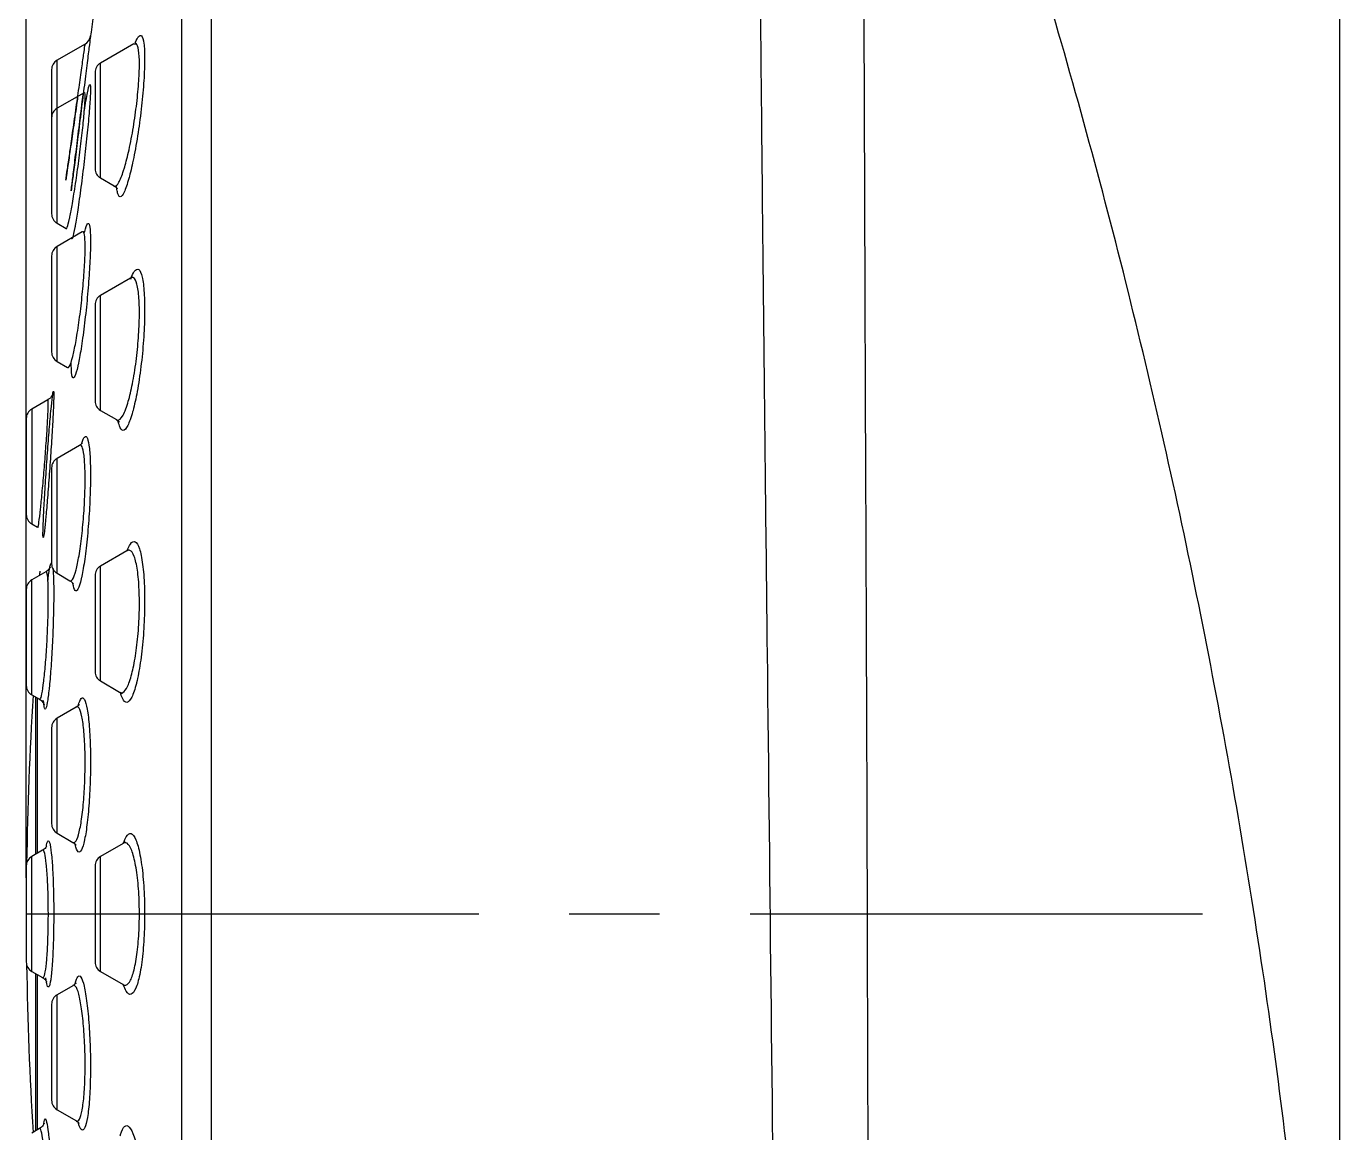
# Model space of a CAD drawing. Extents: x 1446 to 1743, y 841 to 1261.
# Drawn here: x 1647.24 to 1683.53, y 1103.59 to 1134.16 of the extents above; entities that cross this region are included whole.
import ezdxf

# ---------------------------------------------------------------- set-up
doc = ezdxf.new("R2010")
doc.units = 0
doc.header["$LTSCALE"] = 10
doc.header["$MEASUREMENT"] = 0
doc.linetypes.add('CENTER', pattern=[2, 1.25, -0.25, 0.25, -0.25])
for name, color, linetype in [('1', 1, 'CENTER'), ('41', 7, 'CONTINUOUS'), ('D', 2, 'CONTINUOUS')]:
    doc.layers.add(name, color=color, linetype=linetype)

msp = doc.modelspace()

# ---------------------------------------------------------------- linework, layer by layer
at = {"layer": '1'}
msp.add_line((1647.243, 1109.634), (1681.17, 1109.634), dxfattribs=at)
at = {"layer": '41', "color": 7, "linetype": 'Continuous'}
for p, q in [((1648.853, 1133.659), (1648.093, 1133.221)), ((1650.214, 1133.673), (1649.293, 1133.141)), ((1647.943, 1132.961), (1647.943, 1131.634)), ((1649.143, 1132.881), (1649.143, 1130.228)), ((1648.84, 1132.325), (1648.093, 1131.894)), ((1647.943, 1131.634), (1647.943, 1128.98)), ((1649.293, 1129.968), (1649.667, 1129.752)), ((1648.093, 1128.721), (1648.342, 1128.577)), ((1648.79, 1128.476), (1648.093, 1128.074)), ((1647.943, 1127.814), (1647.943, 1125.16)), ((1650.123, 1127.2), (1649.293, 1126.721)), ((1649.143, 1126.461), (1649.143, 1123.807)), ((1648.093, 1124.9), (1648.384, 1124.733)), ((1647.84, 1123.842), (1647.393, 1123.584)), ((1647.843, 1123.844), (1647.84, 1123.842)), ((1647.243, 1123.325), (1647.243, 1120.671)), ((1649.293, 1123.547), (1649.737, 1123.291)), ((1648.714, 1122.579), (1648.093, 1122.221)), ((1647.943, 1121.961), (1647.943, 1119.307)), ((1647.393, 1120.411), (1647.555, 1120.318)), ((1647.555, 1120.318), (1647.556, 1120.317)), ((1650.022, 1119.665), (1649.293, 1119.244)), ((1647.781, 1119.086), (1647.393, 1118.862)), ((1648.093, 1119.047), (1648.449, 1118.842)), ((1649.143, 1118.984), (1649.143, 1116.331)), ((1647.243, 1118.602), (1647.243, 1115.948)), ((1649.293, 1116.071), (1649.822, 1115.765)), ((1647.393, 1115.689), (1647.604, 1115.567)), ((1647.543, 1115.602), (1647.543, 1111.308)), ((1648.623, 1115.347), (1648.093, 1115.041)), ((1647.943, 1114.781), (1647.943, 1112.128)), ((1648.093, 1111.868), (1648.533, 1111.613)), ((1647.694, 1111.394), (1647.393, 1111.221)), ((1649.919, 1111.582), (1649.293, 1111.221)), ((1647.243, 1110.961), (1647.243, 1108.307)), ((1649.143, 1110.961), (1649.143, 1108.307)), ((1647.393, 1108.047), (1647.687, 1107.878)), ((1647.543, 1107.961), (1647.543, 1103.666)), ((1649.293, 1108.047), (1649.919, 1107.686)), ((1648.529, 1107.652), (1648.093, 1107.4)), ((1647.943, 1107.141), (1647.943, 1104.487)), ((1648.093, 1104.227), (1648.628, 1103.918)), ((1647.613, 1103.706), (1647.393, 1103.579))]:
    msp.add_line(p, q, dxfattribs=at)
at = {"layer": '41', "color": 3, "linetype": 'Continuous'}
for p, q in [((1648.093, 1131.894), (1648.093, 1133.221)), ((1649.293, 1129.968), (1649.293, 1133.141)), ((1648.093, 1128.721), (1648.093, 1131.894)), ((1648.093, 1124.9), (1648.093, 1128.074)), ((1649.293, 1123.547), (1649.293, 1126.721)), ((1647.393, 1123.584), (1647.393, 1120.411)), ((1648.093, 1119.047), (1648.093, 1122.221)), ((1649.293, 1116.071), (1649.293, 1119.244)), ((1647.393, 1115.689), (1647.393, 1118.862)), ((1647.495, 1115.629), (1647.495, 1111.28)), ((1648.093, 1111.868), (1648.093, 1115.041)), ((1647.393, 1108.047), (1647.393, 1111.221)), ((1649.293, 1108.047), (1649.293, 1111.221)), ((1647.495, 1107.988), (1647.495, 1103.639)), ((1648.093, 1104.227), (1648.093, 1107.4))]:
    msp.add_line(p, q, dxfattribs=at)
at = {"layer": '41', "color": 7, "linetype": 'Continuous'}
for centre, radius, start, end in [((1826.151, 1109.634), 178.787, 171.83738, 172.21452), ((1648.243, 1132.961), 0.3, 120, 180), ((1649.443, 1132.881), 0.3, 120, 180), ((1648.243, 1131.634), 0.3, 120, 180), ((1649.443, 1130.228), 0.3, 180, 240), ((1648.243, 1128.98), 0.3, 180, 240), ((1648.243, 1127.814), 0.3, 120, 180), ((1649.443, 1126.461), 0.3, 120, 180), ((1648.243, 1125.16), 0.3, 180, 240), ((1647.543, 1123.325), 0.3, 120, 180), ((1649.443, 1123.807), 0.3, 180, 240), ((1648.243, 1121.961), 0.3, 120, 180), ((1647.543, 1120.671), 0.3, 180, 240), ((1648.243, 1119.307), 0.3, 180, 240), ((1649.443, 1118.984), 0.3, 120, 180), ((1647.543, 1118.602), 0.3, 120, 180), ((1826.151, 1109.634), 178.787, 176.96479, 177.00149), ((1649.443, 1116.331), 0.3, 180, 240), ((1647.543, 1115.948), 0.3, 180, 240), ((1744.548, 1109.634), 97.305, 176.44534, 179.17319), ((1648.243, 1114.781), 0.3, 120, 180), ((1648.243, 1112.128), 0.3, 180, 240), ((1647.543, 1110.961), 0.3, 120, 180), ((1649.443, 1110.961), 0.3, 120, 180), ((1647.543, 1108.307), 0.3, 180, 240), ((1744.548, 1109.634), 97.305, 180.82681, 183.55466), ((1649.443, 1108.307), 0.3, 180, 240), ((1648.243, 1107.141), 0.3, 120, 180), ((1648.243, 1104.487), 0.3, 180, 240)]:
    msp.add_arc(centre, radius, start, end, dxfattribs=at)
at = {"layer": '41', "color": 7, "linetype": 'Continuous', "extrusion": (-1.04676e-19, -0.00056983, 1)}
msp.add_arc((1648.719, 1133.929, -0.633), 0.3, 296.388, 352.8237, dxfattribs=at)
at = {"layer": '41', "color": 3, "linetype": 'Continuous'}
for points, knots in [([(1667.944, 1097.229), (1667.865, 1103.599), (1667.795, 1110.33), (1667.685, 1120.115), (1667.649, 1123.266), (1667.586, 1129.345), (1667.558, 1132.247), (1667.507, 1137.525), (1667.485, 1139.966), (1667.453, 1144.216), (1667.442, 1146.025), (1667.42, 1149.01), (1667.41, 1150.151), (1667.399, 1151.675), (1667.397, 1152.071), (1667.397, 1152.07), (1667.397, 1152.07), (1667.397, 1152.07)], [0, 0, 0, 0, 0.25, 0.25, 0.374999, 0.374999, 0.499999, 0.499999, 0.624999, 0.624999, 0.749999, 0.749999, 0.874999, 0.874999, 0.999998, 0.999998, 1, 1, 1, 1]), ([(1652.35, 1150.296), (1652.35, 1150.296), (1652.35, 1150.296), (1652.35, 1150.294), (1652.351, 1149.623), (1652.353, 1147.073), (1652.353, 1145.172), (1652.353, 1137.895), (1652.35, 1130.956), (1652.349, 1119.029), (1652.348, 1114.937), (1652.352, 1106.519), (1652.355, 1102.373), (1652.368, 1094.317), (1652.377, 1090.501), (1652.403, 1083.563), (1652.421, 1080.474), (1652.443, 1077.902)], [0, 0, 0, 0, 0.00001, 0.00001, 0.125009, 0.125009, 0.250007, 0.250007, 0.500005, 0.500005, 0.625004, 0.625004, 0.750002, 0.750002, 0.875001, 0.875001, 1, 1, 1, 1]), ([(1670.32, 1150.152), (1670.32, 1150.152), (1670.32, 1150.152), (1670.32, 1150.153), (1670.321, 1149.775), (1670.328, 1148.318), (1670.336, 1147.226), (1670.348, 1144.375), (1670.352, 1142.646), (1670.367, 1138.585), (1670.376, 1136.254), (1670.397, 1131.209), (1670.406, 1128.434), (1670.427, 1122.624), (1670.441, 1119.609), (1670.476, 1110.235), (1670.49, 1103.778), (1670.513, 1097.634)], [0, 0, 0, 0, 0.000083, 0.000083, 0.125072, 0.125072, 0.250062, 0.250062, 0.375052, 0.375052, 0.500041, 0.500041, 0.625031, 0.625031, 0.750021, 0.750021, 1, 1, 1, 1]), ([(1650.346, 1133.875), (1650.376, 1133.911), (1650.404, 1133.918), (1650.427, 1133.895), (1650.455, 1133.867), (1650.477, 1133.796), (1650.492, 1133.686), (1650.506, 1133.578), (1650.514, 1133.431), (1650.513, 1133.255), (1650.513, 1133.082), (1650.506, 1132.877), (1650.492, 1132.658), (1650.477, 1132.438), (1650.456, 1132.198), (1650.429, 1131.957), (1650.402, 1131.713), (1650.369, 1131.462), (1650.333, 1131.223), (1650.296, 1130.979), (1650.254, 1130.742), (1650.211, 1130.53), (1650.173, 1130.338), (1650.133, 1130.163), (1650.093, 1130.015)], [0, 0, 0, 0, 0.109403, 0.109403, 0.109403, 0.240754, 0.240754, 0.240754, 0.369397, 0.369397, 0.369397, 0.496291, 0.496291, 0.496291, 0.62311, 0.62311, 0.62311, 0.751502, 0.751502, 0.751502, 0.882451, 0.882451, 0.882451, 1, 1, 1, 1]), ([(1648.351, 1130.016), (1648.36, 1130.075), (1648.372, 1130.158), (1648.387, 1130.261), (1648.404, 1130.384), (1648.427, 1130.539), (1648.451, 1130.712), (1648.476, 1130.886), (1648.505, 1131.084), (1648.534, 1131.288), (1648.563, 1131.493), (1648.594, 1131.71), (1648.624, 1131.922), (1648.654, 1132.133), (1648.683, 1132.344), (1648.711, 1132.538), (1648.738, 1132.73), (1648.763, 1132.912), (1648.785, 1133.066), (1648.807, 1133.22), (1648.825, 1133.351), (1648.839, 1133.45), (1648.852, 1133.548), (1648.862, 1133.616), (1648.866, 1133.648), (1648.868, 1133.662), (1648.869, 1133.669), (1648.869, 1133.669)], [0, 0, 0, 0, 0.099965, 0.099965, 0.099965, 0.220806, 0.220806, 0.220806, 0.34272, 0.34272, 0.34272, 0.464869, 0.464869, 0.464869, 0.58645, 0.58645, 0.58645, 0.707055, 0.707055, 0.707055, 0.826816, 0.826816, 0.826816, 0.946335, 0.946335, 0.946335, 1, 1, 1, 1]), ([(1649.948, 1130.225), (1649.987, 1130.355), (1650.028, 1130.508), (1650.066, 1130.677), (1650.109, 1130.864), (1650.151, 1131.075), (1650.188, 1131.292), (1650.224, 1131.505), (1650.258, 1131.729), (1650.285, 1131.947), (1650.311, 1132.163), (1650.333, 1132.379), (1650.347, 1132.575), (1650.361, 1132.772), (1650.369, 1132.956), (1650.369, 1133.112), (1650.369, 1133.269), (1650.361, 1133.401), (1650.347, 1133.497), (1650.332, 1133.594), (1650.31, 1133.657), (1650.282, 1133.68), (1650.267, 1133.692), (1650.25, 1133.693), (1650.232, 1133.683)], [0, 0, 0, 0, 0.121841, 0.121841, 0.121841, 0.257982, 0.257982, 0.257982, 0.391698, 0.391698, 0.391698, 0.523868, 0.523868, 0.523868, 0.656139, 0.656139, 0.656139, 0.790233, 0.790233, 0.790233, 0.927129, 0.927129, 0.927129, 1, 1, 1, 1]), ([(1648.447, 1128.895), (1648.469, 1128.997), (1648.492, 1129.123), (1648.517, 1129.265), (1648.546, 1129.43), (1648.576, 1129.62), (1648.606, 1129.82), (1648.636, 1130.019), (1648.666, 1130.233), (1648.695, 1130.445), (1648.722, 1130.655), (1648.749, 1130.868), (1648.772, 1131.068), (1648.795, 1131.265), (1648.815, 1131.455), (1648.83, 1131.619), (1648.846, 1131.783), (1648.857, 1131.928), (1648.863, 1132.04), (1648.87, 1132.153), (1648.871, 1132.237), (1648.867, 1132.284), (1648.865, 1132.32), (1648.859, 1132.336), (1648.851, 1132.331)], [0, 0, 0, 0, 0.113871, 0.113871, 0.113871, 0.246852, 0.246852, 0.246852, 0.379361, 0.379361, 0.379361, 0.510849, 0.510849, 0.510849, 0.641345, 0.641345, 0.641345, 0.771414, 0.771414, 0.771414, 0.901882, 0.901882, 0.901882, 1, 1, 1, 1]), ([(1648.995, 1132.55), (1649.005, 1132.561), (1649.012, 1132.543), (1649.015, 1132.498), (1649.018, 1132.445), (1649.017, 1132.351), (1649.01, 1132.224), (1649.004, 1132.098), (1648.993, 1131.936), (1648.977, 1131.752), (1648.962, 1131.567), (1648.942, 1131.354), (1648.919, 1131.131), (1648.896, 1130.907), (1648.87, 1130.666), (1648.842, 1130.428), (1648.814, 1130.188), (1648.784, 1129.945), (1648.754, 1129.719), (1648.724, 1129.491), (1648.693, 1129.273), (1648.665, 1129.084), (1648.64, 1128.922), (1648.616, 1128.776), (1648.595, 1128.658)], [0, 0, 0, 0, 0.108183, 0.108183, 0.108183, 0.236694, 0.236694, 0.236694, 0.364843, 0.364843, 0.364843, 0.493507, 0.493507, 0.493507, 0.623333, 0.623333, 0.623333, 0.754477, 0.754477, 0.754477, 0.886521, 0.886521, 0.886521, 1, 1, 1, 1]), ([(1648.668, 1132.232), (1648.659, 1132.174), (1648.651, 1132.115), (1648.643, 1132.056), (1648.613, 1131.847), (1648.582, 1131.629), (1648.553, 1131.421), (1648.523, 1131.215), (1648.495, 1131.014), (1648.469, 1130.833), (1648.443, 1130.655), (1648.42, 1130.491), (1648.4, 1130.357), (1648.381, 1130.223), (1648.365, 1130.114), (1648.355, 1130.038), (1648.344, 1129.963), (1648.337, 1129.918), (1648.336, 1129.909), (1648.335, 1129.9), (1648.338, 1129.926), (1648.347, 1129.985), (1648.348, 1129.994), (1648.35, 1130.005), (1648.351, 1130.016)], [0, 0, 0, 0, 0.044671, 0.044671, 0.044671, 0.203699, 0.203699, 0.203699, 0.360722, 0.360722, 0.360722, 0.515564, 0.515564, 0.515564, 0.668829, 0.668829, 0.668829, 0.821673, 0.821673, 0.821673, 0.97539, 0.97539, 0.97539, 1, 1, 1, 1]), ([(1649.673, 1129.748), (1649.679, 1129.745), (1649.684, 1129.743), (1649.69, 1129.743), (1649.722, 1129.74), (1649.76, 1129.777), (1649.801, 1129.849), (1649.842, 1129.923), (1649.887, 1130.034), (1649.932, 1130.175), (1649.937, 1130.191), (1649.943, 1130.208), (1649.948, 1130.225)], [0, 0, 0, 0, 0.079206, 0.079206, 0.079206, 0.512306, 0.512306, 0.512306, 0.94956, 0.94956, 0.94956, 1, 1, 1, 1]), ([(1650.093, 1130.015), (1650.088, 1129.995), (1650.083, 1129.976), (1650.077, 1129.957), (1650.032, 1129.796), (1649.988, 1129.666), (1649.947, 1129.58), (1649.906, 1129.495), (1649.868, 1129.45), (1649.836, 1129.45), (1649.819, 1129.451), (1649.803, 1129.465), (1649.789, 1129.491)], [0, 0, 0, 0, 0.043316, 0.043316, 0.043316, 0.419962, 0.419962, 0.419962, 0.79525, 0.79525, 0.79525, 1, 1, 1, 1]), ([(1648.346, 1128.576), (1648.353, 1128.565), (1648.364, 1128.577), (1648.377, 1128.613), (1648.393, 1128.657), (1648.414, 1128.737), (1648.437, 1128.847), (1648.441, 1128.862), (1648.444, 1128.878), (1648.447, 1128.895)], [0, 0, 0, 0, 0.415143, 0.415143, 0.415143, 0.928727, 0.928727, 0.928727, 1, 1, 1, 1]), ([(1648.595, 1128.658), (1648.592, 1128.639), (1648.588, 1128.62), (1648.585, 1128.602), (1648.562, 1128.475), (1648.541, 1128.382), (1648.525, 1128.33), (1648.512, 1128.288), (1648.501, 1128.273), (1648.494, 1128.285)], [0, 0, 0, 0, 0.070911, 0.070911, 0.070911, 0.58305, 0.58305, 0.58305, 1, 1, 1, 1]), ([(1648.934, 1128.698), (1648.956, 1128.725), (1648.974, 1128.71), (1648.988, 1128.655), (1649.001, 1128.601), (1649.01, 1128.506), (1649.014, 1128.377), (1649.018, 1128.25), (1649.017, 1128.086), (1649.011, 1127.9), (1649.005, 1127.715), (1648.994, 1127.502), (1648.979, 1127.279), (1648.964, 1127.055), (1648.944, 1126.816), (1648.921, 1126.58), (1648.898, 1126.342), (1648.872, 1126.101), (1648.844, 1125.877), (1648.816, 1125.65), (1648.786, 1125.434), (1648.756, 1125.247), (1648.73, 1125.079), (1648.702, 1124.93), (1648.677, 1124.81)], [0, 0, 0, 0, 0.127866, 0.127866, 0.127866, 0.254478, 0.254478, 0.254478, 0.380005, 0.380005, 0.380005, 0.505156, 0.505156, 0.505156, 0.630786, 0.630786, 0.630786, 0.757541, 0.757541, 0.757541, 0.885585, 0.885585, 0.885585, 1, 1, 1, 1]), ([(1648.529, 1125.04), (1648.555, 1125.144), (1648.582, 1125.274), (1648.609, 1125.42), (1648.639, 1125.584), (1648.669, 1125.774), (1648.697, 1125.973), (1648.725, 1126.171), (1648.751, 1126.384), (1648.774, 1126.594), (1648.797, 1126.803), (1648.816, 1127.016), (1648.831, 1127.215), (1648.847, 1127.413), (1648.858, 1127.602), (1648.864, 1127.767), (1648.87, 1127.932), (1648.871, 1128.078), (1648.867, 1128.191), (1648.863, 1128.305), (1648.854, 1128.389), (1648.841, 1128.436), (1648.83, 1128.475), (1648.815, 1128.49), (1648.798, 1128.481)], [0, 0, 0, 0, 0.116433, 0.116433, 0.116433, 0.247132, 0.247132, 0.247132, 0.376816, 0.376816, 0.376816, 0.505532, 0.505532, 0.505532, 0.633847, 0.633847, 0.633847, 0.762578, 0.762578, 0.762578, 0.892403, 0.892403, 0.892403, 1, 1, 1, 1]), ([(1650.047, 1123.747), (1650.087, 1123.879), (1650.127, 1124.038), (1650.163, 1124.212), (1650.201, 1124.397), (1650.236, 1124.606), (1650.266, 1124.82), (1650.295, 1125.032), (1650.319, 1125.256), (1650.336, 1125.473), (1650.354, 1125.689), (1650.364, 1125.906), (1650.368, 1126.103), (1650.371, 1126.302), (1650.367, 1126.488), (1650.356, 1126.644), (1650.344, 1126.803), (1650.325, 1126.936), (1650.3, 1127.031), (1650.274, 1127.128), (1650.242, 1127.19), (1650.205, 1127.211), (1650.185, 1127.223), (1650.163, 1127.222), (1650.14, 1127.21)], [0, 0, 0, 0, 0.124472, 0.124472, 0.124472, 0.257311, 0.257311, 0.257311, 0.388343, 0.388343, 0.388343, 0.519077, 0.519077, 0.519077, 0.651272, 0.651272, 0.651272, 0.786125, 0.786125, 0.786125, 0.923596, 0.923596, 0.923596, 1, 1, 1, 1]), ([(1650.128, 1127.177), (1650.162, 1127.268), (1650.196, 1127.338), (1650.228, 1127.383), (1650.271, 1127.444), (1650.313, 1127.463), (1650.35, 1127.436), (1650.387, 1127.41), (1650.419, 1127.339), (1650.445, 1127.229), (1650.47, 1127.121), (1650.489, 1126.971), (1650.5, 1126.793), (1650.512, 1126.619), (1650.516, 1126.411), (1650.512, 1126.189), (1650.509, 1125.969), (1650.498, 1125.728), (1650.481, 1125.487), (1650.464, 1125.244), (1650.44, 1124.994), (1650.411, 1124.757), (1650.381, 1124.517), (1650.346, 1124.282), (1650.308, 1124.073), (1650.272, 1123.876), (1650.233, 1123.696), (1650.193, 1123.546)], [0, 0, 0, 0, 0.088581, 0.088581, 0.088581, 0.207739, 0.207739, 0.207739, 0.325654, 0.325654, 0.325654, 0.441257, 0.441257, 0.441257, 0.554569, 0.554569, 0.554569, 0.666632, 0.666632, 0.666632, 0.778978, 0.778978, 0.778978, 0.892976, 0.892976, 0.892976, 1, 1, 1, 1]), ([(1648.391, 1124.729), (1648.405, 1124.721), (1648.421, 1124.734), (1648.439, 1124.767), (1648.466, 1124.816), (1648.497, 1124.91), (1648.529, 1125.04)], [0, 0, 0, 0, 0.4041, 0.4041, 0.4041, 1, 1, 1, 1]), ([(1648.677, 1124.81), (1648.673, 1124.795), (1648.67, 1124.78), (1648.667, 1124.766), (1648.638, 1124.638), (1648.611, 1124.544), (1648.587, 1124.492), (1648.563, 1124.44), (1648.542, 1124.428), (1648.526, 1124.458), (1648.526, 1124.458), (1648.526, 1124.458), (1648.526, 1124.458)], [0, 0, 0, 0, 0.052162, 0.052162, 0.052162, 0.527447, 0.527447, 0.527447, 0.999955, 0.999955, 0.999955, 1, 1, 1, 1]), ([(1647.995, 1124.08), (1648, 1124.075), (1648.002, 1124.03), (1648.001, 1123.95), (1648, 1123.87), (1647.997, 1123.753), (1647.991, 1123.608), (1647.984, 1123.463), (1647.976, 1123.287), (1647.965, 1123.093), (1647.954, 1122.899), (1647.941, 1122.682), (1647.926, 1122.461), (1647.912, 1122.24), (1647.896, 1122.007), (1647.879, 1121.783), (1647.863, 1121.558), (1647.846, 1121.336), (1647.829, 1121.134), (1647.814, 1120.948), (1647.799, 1120.775), (1647.786, 1120.627)], [0, 0, 0, 0, 0.144167, 0.144167, 0.144167, 0.2881, 0.2881, 0.2881, 0.432067, 0.432067, 0.432067, 0.576379, 0.576379, 0.576379, 0.7212, 0.7212, 0.7212, 0.866471, 0.866471, 0.866471, 1, 1, 1, 1]), ([(1647.636, 1120.822), (1647.65, 1120.951), (1647.665, 1121.101), (1647.68, 1121.262), (1647.697, 1121.438), (1647.714, 1121.632), (1647.73, 1121.828), (1647.747, 1122.024), (1647.763, 1122.228), (1647.777, 1122.422), (1647.791, 1122.616), (1647.805, 1122.806), (1647.816, 1122.977), (1647.827, 1123.147), (1647.835, 1123.302), (1647.842, 1123.43), (1647.848, 1123.558), (1647.852, 1123.661), (1647.852, 1123.731), (1647.853, 1123.801), (1647.851, 1123.84), (1647.846, 1123.845), (1647.846, 1123.845), (1647.845, 1123.846), (1647.845, 1123.845)], [0, 0, 0, 0, 0.130814, 0.130814, 0.130814, 0.273435, 0.273435, 0.273435, 0.415887, 0.415887, 0.415887, 0.558045, 0.558045, 0.558045, 0.699997, 0.699997, 0.699997, 0.841986, 0.841986, 0.841986, 0.984276, 0.984276, 0.984276, 1, 1, 1, 1]), ([(1649.746, 1123.286), (1649.755, 1123.281), (1649.765, 1123.278), (1649.774, 1123.278), (1649.814, 1123.276), (1649.858, 1123.314), (1649.902, 1123.388), (1649.95, 1123.467), (1650, 1123.591), (1650.047, 1123.747)], [0, 0, 0, 0, 0.104571, 0.104571, 0.104571, 0.53566, 0.53566, 0.53566, 1, 1, 1, 1]), ([(1650.193, 1123.546), (1650.189, 1123.533), (1650.186, 1123.52), (1650.182, 1123.507), (1650.138, 1123.346), (1650.092, 1123.217), (1650.047, 1123.131), (1650.003, 1123.044), (1649.959, 1122.997), (1649.92, 1122.996), (1649.881, 1122.995), (1649.845, 1123.039), (1649.816, 1123.125), (1649.801, 1123.167), (1649.788, 1123.22), (1649.777, 1123.282)], [0, 0, 0, 0, 0.021426, 0.021426, 0.021426, 0.300932, 0.300932, 0.300932, 0.582428, 0.582428, 0.582428, 0.862053, 0.862053, 0.862053, 1, 1, 1, 1]), ([(1648.778, 1122.64), (1648.805, 1122.728), (1648.831, 1122.786), (1648.856, 1122.811), (1648.884, 1122.839), (1648.91, 1122.825), (1648.932, 1122.771), (1648.954, 1122.718), (1648.972, 1122.622), (1648.986, 1122.493), (1649, 1122.365), (1649.01, 1122.201), (1649.014, 1122.013), (1649.018, 1121.827), (1649.017, 1121.613), (1649.012, 1121.389), (1649.006, 1121.166), (1648.995, 1120.927), (1648.981, 1120.691), (1648.966, 1120.454), (1648.946, 1120.215), (1648.924, 1119.992), (1648.901, 1119.768), (1648.875, 1119.554), (1648.848, 1119.368), (1648.822, 1119.194), (1648.794, 1119.04), (1648.767, 1118.917)], [0, 0, 0, 0, 0.102695, 0.102695, 0.102695, 0.217801, 0.217801, 0.217801, 0.332071, 0.332071, 0.332071, 0.445163, 0.445163, 0.445163, 0.557268, 0.557268, 0.557268, 0.669007, 0.669007, 0.669007, 0.781146, 0.781146, 0.781146, 0.894273, 0.894273, 0.894273, 1, 1, 1, 1]), ([(1648.619, 1119.139), (1648.647, 1119.245), (1648.674, 1119.38), (1648.7, 1119.532), (1648.728, 1119.695), (1648.754, 1119.884), (1648.777, 1120.082), (1648.799, 1120.279), (1648.818, 1120.491), (1648.833, 1120.701), (1648.848, 1120.91), (1648.859, 1121.123), (1648.864, 1121.321), (1648.87, 1121.52), (1648.871, 1121.71), (1648.867, 1121.875), (1648.862, 1122.042), (1648.853, 1122.188), (1648.839, 1122.3), (1648.825, 1122.414), (1648.806, 1122.497), (1648.784, 1122.544), (1648.766, 1122.583), (1648.744, 1122.596), (1648.721, 1122.583)], [0, 0, 0, 0, 0.11985, 0.11985, 0.11985, 0.248368, 0.248368, 0.248368, 0.375939, 0.375939, 0.375939, 0.503143, 0.503143, 0.503143, 0.630791, 0.630791, 0.630791, 0.759542, 0.759542, 0.759542, 0.889554, 0.889554, 0.889554, 1, 1, 1, 1]), ([(1647.562, 1120.313), (1647.564, 1120.313), (1647.565, 1120.314), (1647.567, 1120.319), (1647.573, 1120.334), (1647.583, 1120.383), (1647.594, 1120.463), (1647.606, 1120.549), (1647.62, 1120.673), (1647.636, 1120.822)], [0, 0, 0, 0, 0.113063, 0.113063, 0.113063, 0.537869, 0.537869, 0.537869, 1, 1, 1, 1]), ([(1647.786, 1120.627), (1647.785, 1120.614), (1647.783, 1120.601), (1647.782, 1120.589), (1647.768, 1120.433), (1647.754, 1120.303), (1647.743, 1120.211), (1647.732, 1120.118), (1647.723, 1120.061), (1647.716, 1120.042), (1647.714, 1120.036), (1647.712, 1120.034), (1647.711, 1120.037)], [0, 0, 0, 0, 0.033023, 0.033023, 0.033023, 0.44577, 0.44577, 0.44577, 0.857303, 0.857303, 0.857303, 1, 1, 1, 1]), ([(1650.03, 1119.671), (1650.059, 1119.749), (1650.089, 1119.81), (1650.119, 1119.853), (1650.164, 1119.918), (1650.21, 1119.94), (1650.252, 1119.919), (1650.295, 1119.897), (1650.335, 1119.83), (1650.371, 1119.724), (1650.405, 1119.618), (1650.435, 1119.47), (1650.458, 1119.293), (1650.481, 1119.118), (1650.497, 1118.91), (1650.506, 1118.686), (1650.514, 1118.465), (1650.516, 1118.223), (1650.51, 1117.979), (1650.504, 1117.737), (1650.49, 1117.487), (1650.471, 1117.25), (1650.451, 1117.011), (1650.425, 1116.778), (1650.394, 1116.569), (1650.363, 1116.364), (1650.327, 1116.177), (1650.289, 1116.021)], [0, 0, 0, 0, 0.078032, 0.078032, 0.078032, 0.197426, 0.197426, 0.197426, 0.316858, 0.316858, 0.316858, 0.434773, 0.434773, 0.434773, 0.550283, 0.550283, 0.550283, 0.663624, 0.663624, 0.663624, 0.775983, 0.775983, 0.775983, 0.888912, 0.888912, 0.888912, 1, 1, 1, 1]), ([(1650.144, 1116.213), (1650.182, 1116.349), (1650.218, 1116.515), (1650.249, 1116.697), (1650.28, 1116.883), (1650.306, 1117.091), (1650.326, 1117.304), (1650.346, 1117.517), (1650.359, 1117.741), (1650.365, 1117.958), (1650.371, 1118.176), (1650.37, 1118.394), (1650.361, 1118.591), (1650.353, 1118.792), (1650.336, 1118.978), (1650.314, 1119.133), (1650.29, 1119.291), (1650.26, 1119.421), (1650.226, 1119.514), (1650.19, 1119.607), (1650.15, 1119.664), (1650.107, 1119.68), (1650.085, 1119.689), (1650.062, 1119.687), (1650.038, 1119.674)], [0, 0, 0, 0, 0.128338, 0.128338, 0.128338, 0.258941, 0.258941, 0.258941, 0.388926, 0.388926, 0.388926, 0.520054, 0.520054, 0.520054, 0.653683, 0.653683, 0.653683, 0.790033, 0.790033, 0.790033, 0.927948, 0.927948, 0.927948, 1, 1, 1, 1]), ([(1647.839, 1118.825), (1647.842, 1118.854), (1647.845, 1118.881), (1647.848, 1118.907), (1647.865, 1119.047), (1647.882, 1119.157), (1647.898, 1119.229), (1647.914, 1119.302), (1647.929, 1119.337), (1647.942, 1119.334), (1647.942, 1119.334), (1647.943, 1119.334), (1647.943, 1119.334)], [0, 0, 0, 0, 0.084896, 0.084896, 0.084896, 0.537537, 0.537537, 0.537537, 0.990411, 0.990411, 0.990411, 1, 1, 1, 1]), ([(1647.726, 1116.063), (1647.742, 1116.197), (1647.758, 1116.354), (1647.772, 1116.524), (1647.787, 1116.7), (1647.8, 1116.894), (1647.812, 1117.09), (1647.823, 1117.286), (1647.833, 1117.489), (1647.839, 1117.683), (1647.846, 1117.877), (1647.851, 1118.066), (1647.852, 1118.236), (1647.853, 1118.406), (1647.852, 1118.561), (1647.848, 1118.687), (1647.844, 1118.814), (1647.837, 1118.915), (1647.828, 1118.983), (1647.818, 1119.052), (1647.806, 1119.089), (1647.793, 1119.091), (1647.791, 1119.091), (1647.789, 1119.091), (1647.787, 1119.09)], [0, 0, 0, 0, 0.135321, 0.135321, 0.135321, 0.27588, 0.27588, 0.27588, 0.416216, 0.416216, 0.416216, 0.556557, 0.556557, 0.556557, 0.69717, 0.69717, 0.69717, 0.83821, 0.83821, 0.83821, 0.979623, 0.979623, 0.979623, 1, 1, 1, 1]), ([(1647.979, 1119.182), (1647.987, 1119.105), (1647.993, 1118.999), (1647.997, 1118.87), (1648.001, 1118.726), (1648.002, 1118.55), (1648.001, 1118.356), (1647.999, 1118.163), (1647.995, 1117.947), (1647.988, 1117.727), (1647.982, 1117.506), (1647.972, 1117.275), (1647.961, 1117.051), (1647.949, 1116.827), (1647.936, 1116.606), (1647.921, 1116.404), (1647.907, 1116.21), (1647.891, 1116.029), (1647.876, 1115.876)], [0, 0, 0, 0, 0.152648, 0.152648, 0.152648, 0.323364, 0.323364, 0.323364, 0.493769, 0.493769, 0.493769, 0.664259, 0.664259, 0.664259, 0.835193, 0.835193, 0.835193, 1, 1, 1, 1]), ([(1648.455, 1118.839), (1648.476, 1118.826), (1648.499, 1118.839), (1648.523, 1118.876), (1648.554, 1118.924), (1648.587, 1119.015), (1648.619, 1119.139)], [0, 0, 0, 0, 0.435126, 0.435126, 0.435126, 1, 1, 1, 1]), ([(1648.767, 1118.917), (1648.764, 1118.908), (1648.762, 1118.898), (1648.76, 1118.889), (1648.73, 1118.76), (1648.699, 1118.665), (1648.671, 1118.612), (1648.642, 1118.559), (1648.614, 1118.546), (1648.59, 1118.575), (1648.567, 1118.602), (1648.547, 1118.667), (1648.531, 1118.764)], [0, 0, 0, 0, 0.024006, 0.024006, 0.024006, 0.355561, 0.355561, 0.355561, 0.687464, 0.687464, 0.687464, 1, 1, 1, 1]), ([(1647.613, 1115.562), (1647.618, 1115.559), (1647.623, 1115.561), (1647.628, 1115.567), (1647.642, 1115.584), (1647.658, 1115.635), (1647.675, 1115.716), (1647.692, 1115.8), (1647.709, 1115.92), (1647.726, 1116.063)], [0, 0, 0, 0, 0.147785, 0.147785, 0.147785, 0.565436, 0.565436, 0.565436, 1, 1, 1, 1]), ([(1649.833, 1115.759), (1649.847, 1115.751), (1649.862, 1115.747), (1649.877, 1115.748), (1649.921, 1115.75), (1649.967, 1115.791), (1650.012, 1115.868), (1650.058, 1115.947), (1650.103, 1116.065), (1650.144, 1116.213)], [0, 0, 0, 0, 0.14421, 0.14421, 0.14421, 0.56802, 0.56802, 0.56802, 1, 1, 1, 1]), ([(1650.289, 1116.021), (1650.288, 1116.016), (1650.287, 1116.011), (1650.286, 1116.006), (1650.245, 1115.845), (1650.201, 1115.715), (1650.157, 1115.626), (1650.112, 1115.536), (1650.066, 1115.486), (1650.023, 1115.48), (1649.979, 1115.474), (1649.936, 1115.514), (1649.898, 1115.595), (1649.877, 1115.639), (1649.858, 1115.697), (1649.84, 1115.766)], [0, 0, 0, 0, 0.008468, 0.008468, 0.008468, 0.284361, 0.284361, 0.284361, 0.564701, 0.564701, 0.564701, 0.846335, 0.846335, 0.846335, 1, 1, 1, 1]), ([(1647.876, 1115.876), (1647.875, 1115.87), (1647.874, 1115.864), (1647.874, 1115.858), (1647.857, 1115.7), (1647.84, 1115.569), (1647.824, 1115.474), (1647.807, 1115.38), (1647.791, 1115.32), (1647.777, 1115.3), (1647.763, 1115.279), (1647.75, 1115.297), (1647.739, 1115.353), (1647.732, 1115.394), (1647.725, 1115.455), (1647.72, 1115.534)], [0, 0, 0, 0, 0.010116, 0.010116, 0.010116, 0.2757, 0.2757, 0.2757, 0.54157, 0.54157, 0.54157, 0.807097, 0.807097, 0.807097, 1, 1, 1, 1]), ([(1648.676, 1115.388), (1648.704, 1115.49), (1648.733, 1115.559), (1648.762, 1115.588), (1648.792, 1115.619), (1648.822, 1115.609), (1648.85, 1115.559), (1648.878, 1115.508), (1648.905, 1115.415), (1648.927, 1115.288), (1648.95, 1115.162), (1648.969, 1114.999), (1648.984, 1114.811), (1648.998, 1114.625), (1649.008, 1114.411), (1649.013, 1114.185), (1649.018, 1113.962), (1649.018, 1113.722), (1649.013, 1113.485), (1649.008, 1113.249), (1648.998, 1113.009), (1648.983, 1112.786), (1648.969, 1112.563), (1648.95, 1112.349), (1648.928, 1112.164), (1648.907, 1111.981), (1648.882, 1111.821), (1648.855, 1111.694)], [0, 0, 0, 0, 0.108852, 0.108852, 0.108852, 0.222454, 0.222454, 0.222454, 0.335984, 0.335984, 0.335984, 0.448726, 0.448726, 0.448726, 0.560313, 0.560313, 0.560313, 0.670898, 0.670898, 0.670898, 0.781075, 0.781075, 0.781075, 0.8916, 0.8916, 0.8916, 1, 1, 1, 1]), ([(1648.708, 1111.905), (1648.734, 1112.016), (1648.759, 1112.156), (1648.781, 1112.317), (1648.803, 1112.481), (1648.822, 1112.669), (1648.836, 1112.867), (1648.85, 1113.065), (1648.86, 1113.277), (1648.865, 1113.487), (1648.871, 1113.697), (1648.871, 1113.911), (1648.866, 1114.109), (1648.861, 1114.309), (1648.851, 1114.499), (1648.836, 1114.664), (1648.822, 1114.83), (1648.802, 1114.974), (1648.78, 1115.084), (1648.757, 1115.196), (1648.731, 1115.276), (1648.703, 1115.319), (1648.679, 1115.355), (1648.654, 1115.365), (1648.629, 1115.35)], [0, 0, 0, 0, 0.124116, 0.124116, 0.124116, 0.250829, 0.250829, 0.250829, 0.377227, 0.377227, 0.377227, 0.504117, 0.504117, 0.504117, 0.632132, 0.632132, 0.632132, 0.761388, 0.761388, 0.761388, 0.891369, 0.891369, 0.891369, 1, 1, 1, 1]), ([(1647.798, 1111.51), (1647.8, 1111.519), (1647.802, 1111.528), (1647.803, 1111.537), (1647.819, 1111.613), (1647.836, 1111.654), (1647.852, 1111.655), (1647.869, 1111.656), (1647.886, 1111.618), (1647.902, 1111.544), (1647.917, 1111.47), (1647.932, 1111.357), (1647.945, 1111.216), (1647.958, 1111.075), (1647.97, 1110.901), (1647.979, 1110.709), (1647.988, 1110.517), (1647.994, 1110.302), (1647.998, 1110.081), (1648.001, 1109.861), (1648.002, 1109.629), (1648, 1109.405), (1647.999, 1109.181), (1647.994, 1108.958), (1647.987, 1108.756), (1647.979, 1108.549), (1647.969, 1108.356), (1647.957, 1108.195)], [0, 0, 0, 0, 0.013981, 0.013981, 0.013981, 0.137227, 0.137227, 0.137227, 0.260759, 0.260759, 0.260759, 0.38431, 0.38431, 0.38431, 0.507601, 0.507601, 0.507601, 0.630465, 0.630465, 0.630465, 0.752927, 0.752927, 0.752927, 0.875187, 0.875187, 0.875187, 1, 1, 1, 1]), ([(1648.537, 1111.611), (1648.563, 1111.596), (1648.591, 1111.61), (1648.618, 1111.652), (1648.649, 1111.701), (1648.68, 1111.787), (1648.708, 1111.905)], [0, 0, 0, 0, 0.468549, 0.468549, 0.468549, 1, 1, 1, 1]), ([(1648.855, 1111.694), (1648.855, 1111.691), (1648.854, 1111.687), (1648.853, 1111.684), (1648.826, 1111.554), (1648.796, 1111.457), (1648.766, 1111.402), (1648.736, 1111.346), (1648.705, 1111.33), (1648.676, 1111.355), (1648.647, 1111.38), (1648.619, 1111.448), (1648.595, 1111.552), (1648.594, 1111.556), (1648.593, 1111.56), (1648.592, 1111.563)], [0, 0, 0, 0, 0.00862, 0.00862, 0.00862, 0.333448, 0.333448, 0.333448, 0.66072, 0.66072, 0.66072, 0.988485, 0.988485, 0.988485, 1, 1, 1, 1]), ([(1649.928, 1111.587), (1649.953, 1111.661), (1649.978, 1111.722), (1650.005, 1111.766), (1650.048, 1111.837), (1650.093, 1111.867), (1650.138, 1111.854), (1650.183, 1111.84), (1650.229, 1111.782), (1650.27, 1111.684), (1650.312, 1111.585), (1650.351, 1111.444), (1650.385, 1111.271), (1650.418, 1111.101), (1650.447, 1110.895), (1650.468, 1110.67), (1650.488, 1110.45), (1650.503, 1110.207), (1650.509, 1109.96), (1650.516, 1109.717), (1650.515, 1109.465), (1650.507, 1109.224), (1650.499, 1108.985), (1650.483, 1108.75), (1650.462, 1108.539), (1650.44, 1108.321), (1650.411, 1108.122), (1650.377, 1107.959)], [0, 0, 0, 0, 0.072541, 0.072541, 0.072541, 0.190215, 0.190215, 0.190215, 0.309201, 0.309201, 0.309201, 0.428016, 0.428016, 0.428016, 0.545137, 0.545137, 0.545137, 0.659826, 0.659826, 0.659826, 0.772475, 0.772475, 0.772475, 0.884359, 0.884359, 0.884359, 1, 1, 1, 1]), ([(1650.233, 1108.138), (1650.233, 1108.142), (1650.234, 1108.146), (1650.235, 1108.149), (1650.267, 1108.291), (1650.295, 1108.462), (1650.317, 1108.649), (1650.317, 1108.651), (1650.317, 1108.652), (1650.317, 1108.654), (1650.339, 1108.842), (1650.354, 1109.052), (1650.362, 1109.267), (1650.37, 1109.482), (1650.371, 1109.709), (1650.364, 1109.926), (1650.358, 1110.147), (1650.344, 1110.365), (1650.323, 1110.562), (1650.302, 1110.762), (1650.273, 1110.945), (1650.24, 1111.096), (1650.207, 1111.249), (1650.167, 1111.373), (1650.125, 1111.458), (1650.083, 1111.543), (1650.038, 1111.592), (1649.993, 1111.601), (1649.972, 1111.605), (1649.952, 1111.601), (1649.932, 1111.589)], [0, 0, 0, 0, 0.003357, 0.003357, 0.003357, 0.132948, 0.132948, 0.132948, 0.134008, 0.134008, 0.134008, 0.263838, 0.263838, 0.263838, 0.394567, 0.394567, 0.394567, 0.527656, 0.527656, 0.527656, 0.663519, 0.663519, 0.663519, 0.801181, 0.801181, 0.801181, 0.938683, 0.938683, 0.938683, 1, 1, 1, 1]), ([(1647.808, 1108.372), (1647.808, 1108.375), (1647.809, 1108.378), (1647.809, 1108.38), (1647.821, 1108.519), (1647.83, 1108.684), (1647.838, 1108.861), (1647.838, 1108.862), (1647.838, 1108.862), (1647.838, 1108.863), (1647.845, 1109.041), (1647.85, 1109.236), (1647.852, 1109.433), (1647.853, 1109.63), (1647.853, 1109.833), (1647.849, 1110.027), (1647.845, 1110.221), (1647.839, 1110.409), (1647.83, 1110.577), (1647.821, 1110.746), (1647.809, 1110.898), (1647.796, 1111.021), (1647.783, 1111.144), (1647.768, 1111.241), (1647.752, 1111.305), (1647.737, 1111.369), (1647.72, 1111.401), (1647.703, 1111.399), (1647.701, 1111.398), (1647.699, 1111.397), (1647.696, 1111.396)], [0, 0, 0, 0, 0.002727, 0.002727, 0.002727, 0.141412, 0.141412, 0.141412, 0.141895, 0.141895, 0.141895, 0.28106, 0.28106, 0.28106, 0.420476, 0.420476, 0.420476, 0.56031, 0.56031, 0.56031, 0.700527, 0.700527, 0.700527, 0.840868, 0.840868, 0.840868, 0.980946, 0.980946, 0.980946, 1, 1, 1, 1]), ([(1647.698, 1107.871), (1647.706, 1107.867), (1647.713, 1107.87), (1647.72, 1107.879), (1647.737, 1107.9), (1647.753, 1107.955), (1647.768, 1108.04), (1647.783, 1108.123), (1647.797, 1108.237), (1647.808, 1108.372)], [0, 0, 0, 0, 0.183881, 0.183881, 0.183881, 0.596497, 0.596497, 0.596497, 1, 1, 1, 1]), ([(1647.957, 1108.195), (1647.946, 1108.04), (1647.932, 1107.909), (1647.917, 1107.813), (1647.902, 1107.715), (1647.886, 1107.651), (1647.87, 1107.626), (1647.853, 1107.601), (1647.836, 1107.614), (1647.82, 1107.665), (1647.806, 1107.708), (1647.793, 1107.778), (1647.781, 1107.871)], [0, 0, 0, 0, 0.255617, 0.255617, 0.255617, 0.517408, 0.517408, 0.517408, 0.779945, 0.779945, 0.779945, 1, 1, 1, 1]), ([(1650.377, 1107.959), (1650.345, 1107.801), (1650.308, 1107.671), (1650.268, 1107.58), (1650.227, 1107.484), (1650.183, 1107.428), (1650.138, 1107.414), (1650.093, 1107.401), (1650.047, 1107.431), (1650.004, 1107.504), (1649.976, 1107.551), (1649.949, 1107.616), (1649.923, 1107.696)], [0, 0, 0, 0, 0.263452, 0.263452, 0.263452, 0.539468, 0.539468, 0.539468, 0.819578, 0.819578, 0.819578, 1, 1, 1, 1]), ([(1649.93, 1107.68), (1649.951, 1107.667), (1649.972, 1107.663), (1649.993, 1107.667), (1650.037, 1107.676), (1650.082, 1107.724), (1650.123, 1107.806), (1650.163, 1107.885), (1650.2, 1107.999), (1650.233, 1108.138)], [0, 0, 0, 0, 0.192869, 0.192869, 0.192869, 0.605325, 0.605325, 0.605325, 1, 1, 1, 1]), ([(1648.786, 1104.214), (1648.786, 1104.217), (1648.787, 1104.22), (1648.788, 1104.223), (1648.809, 1104.338), (1648.827, 1104.484), (1648.84, 1104.649), (1648.84, 1104.65), (1648.84, 1104.651), (1648.84, 1104.653), (1648.854, 1104.819), (1648.863, 1105.01), (1648.867, 1105.21), (1648.871, 1105.41), (1648.87, 1105.625), (1648.864, 1105.835), (1648.858, 1106.047), (1648.847, 1106.262), (1648.832, 1106.459), (1648.816, 1106.659), (1648.796, 1106.847), (1648.773, 1107.009), (1648.75, 1107.171), (1648.723, 1107.311), (1648.694, 1107.417), (1648.666, 1107.522), (1648.635, 1107.597), (1648.605, 1107.634), (1648.583, 1107.662), (1648.56, 1107.67), (1648.538, 1107.657)], [0, 0, 0, 0, 0.003524, 0.003524, 0.003524, 0.129653, 0.129653, 0.129653, 0.130436, 0.130436, 0.130436, 0.257132, 0.257132, 0.257132, 0.384401, 0.384401, 0.384401, 0.512836, 0.512836, 0.512836, 0.64249, 0.64249, 0.64249, 0.77279, 0.77279, 0.77279, 0.902765, 0.902765, 0.902765, 1, 1, 1, 1]), ([(1648.594, 1107.711), (1648.615, 1107.804), (1648.639, 1107.868), (1648.664, 1107.9), (1648.693, 1107.937), (1648.723, 1107.932), (1648.753, 1107.888), (1648.783, 1107.843), (1648.814, 1107.757), (1648.842, 1107.635), (1648.87, 1107.514), (1648.897, 1107.355), (1648.92, 1107.17), (1648.943, 1106.987), (1648.964, 1106.773), (1648.979, 1106.548), (1648.994, 1106.325), (1649.005, 1106.083), (1649.011, 1105.844), (1649.017, 1105.607), (1649.018, 1105.366), (1649.014, 1105.14), (1649.01, 1104.915), (1649.001, 1104.7), (1648.988, 1104.512), (1648.974, 1104.318), (1648.955, 1104.147), (1648.933, 1104.014)], [0, 0, 0, 0, 0.099959, 0.099959, 0.099959, 0.212938, 0.212938, 0.212938, 0.32663, 0.32663, 0.32663, 0.440334, 0.440334, 0.440334, 0.553311, 0.553311, 0.553311, 0.665146, 0.665146, 0.665146, 0.775939, 0.775939, 0.775939, 0.886252, 0.886252, 0.886252, 1, 1, 1, 1]), ([(1647.728, 1103.837), (1647.728, 1103.839), (1647.729, 1103.84), (1647.729, 1103.842), (1647.738, 1103.923), (1647.749, 1103.969), (1647.762, 1103.976), (1647.775, 1103.983), (1647.79, 1103.951), (1647.806, 1103.883), (1647.822, 1103.815), (1647.839, 1103.709), (1647.855, 1103.573), (1647.872, 1103.437), (1647.889, 1103.268), (1647.904, 1103.079), (1647.92, 1102.89), (1647.935, 1102.677), (1647.948, 1102.456), (1647.961, 1102.237), (1647.972, 1102.004), (1647.98, 1101.778), (1647.989, 1101.552), (1647.995, 1101.327), (1647.998, 1101.121), (1648.002, 1100.9), (1648.002, 1100.694), (1648, 1100.523)], [0, 0, 0, 0, 0.002274, 0.002274, 0.002274, 0.125224, 0.125224, 0.125224, 0.248562, 0.248562, 0.248562, 0.372328, 0.372328, 0.372328, 0.496372, 0.496372, 0.496372, 0.620418, 0.620418, 0.620418, 0.744188, 0.744188, 0.744188, 0.867526, 0.867526, 0.867526, 1, 1, 1, 1]), ([(1648.628, 1103.918), (1648.658, 1103.9), (1648.687, 1103.917), (1648.714, 1103.968), (1648.74, 1104.018), (1648.765, 1104.102), (1648.786, 1104.214)], [0, 0, 0, 0, 0.506913, 0.506913, 0.506913, 1, 1, 1, 1]), ([(1648.933, 1104.014), (1648.912, 1103.887), (1648.888, 1103.79), (1648.861, 1103.732), (1648.834, 1103.671), (1648.805, 1103.65), (1648.775, 1103.669), (1648.745, 1103.688), (1648.714, 1103.75), (1648.685, 1103.848), (1648.683, 1103.856), (1648.681, 1103.863), (1648.678, 1103.871)], [0, 0, 0, 0, 0.315652, 0.315652, 0.315652, 0.643845, 0.643845, 0.643845, 0.974657, 0.974657, 0.974657, 1, 1, 1, 1]), ([(1647.851, 1100.69), (1647.851, 1100.701), (1647.851, 1100.712), (1647.851, 1100.723), (1647.853, 1100.865), (1647.853, 1101.032), (1647.85, 1101.212), (1647.85, 1101.213), (1647.849, 1101.214), (1647.849, 1101.216), (1647.846, 1101.397), (1647.84, 1101.595), (1647.831, 1101.793), (1647.823, 1101.991), (1647.812, 1102.195), (1647.799, 1102.388), (1647.786, 1102.581), (1647.771, 1102.767), (1647.755, 1102.932), (1647.74, 1103.096), (1647.723, 1103.244), (1647.706, 1103.362), (1647.689, 1103.479), (1647.673, 1103.571), (1647.657, 1103.629), (1647.641, 1103.687), (1647.626, 1103.714), (1647.613, 1103.706), (1647.613, 1103.706), (1647.613, 1103.706), (1647.613, 1103.706)], [0, 0, 0, 0, 0.010592, 0.010592, 0.010592, 0.150423, 0.150423, 0.150423, 0.151474, 0.151474, 0.151474, 0.292805, 0.292805, 0.292805, 0.434531, 0.434531, 0.434531, 0.576403, 0.576403, 0.576403, 0.718033, 0.718033, 0.718033, 0.859051, 0.859051, 0.859051, 0.999262, 0.999262, 0.999262, 1, 1, 1, 1]), ([(1649.841, 1103.505), (1649.844, 1103.517), (1649.847, 1103.528), (1649.85, 1103.539), (1649.882, 1103.653), (1649.92, 1103.73), (1649.96, 1103.765), (1650.001, 1103.801), (1650.045, 1103.795), (1650.09, 1103.747), (1650.135, 1103.698), (1650.181, 1103.605), (1650.224, 1103.476), (1650.268, 1103.346), (1650.31, 1103.175), (1650.347, 1102.977), (1650.384, 1102.782), (1650.417, 1102.555), (1650.443, 1102.315), (1650.468, 1102.079), (1650.488, 1101.825), (1650.499, 1101.574), (1650.511, 1101.328), (1650.516, 1101.077), (1650.513, 1100.844), (1650.51, 1100.613), (1650.499, 1100.393), (1650.483, 1100.201), (1650.48, 1100.176), (1650.478, 1100.153), (1650.476, 1100.13)], [0, 0, 0, 0, 0.011575, 0.011575, 0.011575, 0.131858, 0.131858, 0.131858, 0.254511, 0.254511, 0.254511, 0.379047, 0.379047, 0.379047, 0.504025, 0.504025, 0.504025, 0.627739, 0.627739, 0.627739, 0.749046, 0.749046, 0.749046, 0.867934, 0.867934, 0.867934, 0.98547, 0.98547, 0.98547, 1, 1, 1, 1])]:
    msp.add_open_spline(points, degree=3, knots=knots, dxfattribs=at)
at = {"layer": '41', "color": 7, "linetype": 'Continuous'}
for points, knots in [([(1682.666, 1097.633), (1682.394, 1100.555), (1681.707, 1106.489), (1680.25, 1115.394), (1678.366, 1124.329), (1676.07, 1133.168), (1673.407, 1141.779), (1671.38, 1147.39), (1670.324, 1150.118)], [0, 0, 0, 0, 0.162638, 0.33144, 0.500243, 0.669046, 0.837848, 1, 1, 1, 1]), ([(1651.543, 1078.671), (1651.543, 1083.795), (1651.543, 1090.84), (1651.543, 1102.632), (1651.543, 1106.68), (1651.543, 1114.888), (1651.543, 1118.879), (1651.543, 1130.51), (1651.543, 1137.265), (1651.543, 1144.348), (1651.543, 1146.195), (1651.543, 1148.671), (1651.543, 1149.317), (1651.543, 1149.315)], [0, 0, 0, 0, 0.250007, 0.250007, 0.375011, 0.375011, 0.500014, 0.500014, 0.750022, 0.750022, 0.875025, 0.875025, 1, 1, 1, 1]), ([(1649.017, 1133.888), (1649.017, 1133.888), (1649.016, 1133.88), (1649.014, 1133.864), (1649.009, 1133.829), (1649, 1133.753), (1648.986, 1133.643), (1648.972, 1133.533), (1648.954, 1133.386), (1648.932, 1133.214), (1648.911, 1133.04), (1648.885, 1132.837), (1648.858, 1132.62), (1648.831, 1132.401), (1648.801, 1132.163), (1648.771, 1131.924), (1648.741, 1131.684), (1648.711, 1131.437), (1648.682, 1131.203), (1648.652, 1130.97), (1648.624, 1130.743), (1648.599, 1130.543), (1648.575, 1130.344), (1648.552, 1130.166), (1648.535, 1130.024), (1648.52, 1129.905), (1648.508, 1129.808), (1648.499, 1129.74)], [0, 0, 0, 0, 0.05333, 0.05333, 0.05333, 0.172053, 0.172053, 0.172053, 0.291092, 0.291092, 0.291092, 0.411121, 0.411121, 0.411121, 0.532385, 0.532385, 0.532385, 0.654595, 0.654595, 0.654595, 0.777041, 0.777041, 0.777041, 0.898894, 0.898894, 0.898894, 1, 1, 1, 1]), ([(1650.239, 1133.66), (1650.269, 1133.742), (1650.298, 1133.805), (1650.325, 1133.847), (1650.332, 1133.857), (1650.339, 1133.867), (1650.346, 1133.875)], [0, 0, 0, 0, 0.79342, 0.79342, 0.79342, 1, 1, 1, 1]), ([(1648.499, 1129.74), (1648.498, 1129.727), (1648.496, 1129.715), (1648.495, 1129.704), (1648.486, 1129.635), (1648.483, 1129.605), (1648.484, 1129.616), (1648.485, 1129.627), (1648.492, 1129.678), (1648.503, 1129.766), (1648.514, 1129.853), (1648.529, 1129.98), (1648.548, 1130.134), (1648.568, 1130.289), (1648.591, 1130.477), (1648.617, 1130.683), (1648.643, 1130.89), (1648.671, 1131.12), (1648.7, 1131.354), (1648.73, 1131.591), (1648.761, 1131.838), (1648.79, 1132.076), (1648.801, 1132.159), (1648.811, 1132.241), (1648.821, 1132.322)], [0, 0, 0, 0, 0.024476, 0.024476, 0.024476, 0.177485, 0.177485, 0.177485, 0.329585, 0.329585, 0.329585, 0.481775, 0.481775, 0.481775, 0.635003, 0.635003, 0.635003, 0.789774, 0.789774, 0.789774, 0.945943, 0.945943, 0.945943, 1, 1, 1, 1]), ([(1648.846, 1131.818), (1648.862, 1131.922), (1648.877, 1132.018), (1648.892, 1132.102), (1648.906, 1132.188), (1648.92, 1132.263), (1648.933, 1132.325), (1648.956, 1132.439), (1648.975, 1132.513), (1648.989, 1132.541), (1648.991, 1132.545), (1648.993, 1132.548), (1648.995, 1132.55)], [0, 0, 0, 0, 0.241938, 0.241938, 0.241938, 0.484974, 0.484974, 0.484974, 0.930548, 0.930548, 0.930548, 1, 1, 1, 1]), ([(1649.664, 1129.745), (1649.68, 1129.739), (1649.727, 1129.719), (1649.751, 1129.676), (1649.757, 1129.668), (1649.756, 1129.667)], [0, 0, 0, 0, 0.225861, 0.760689, 1, 1, 1, 1]), ([(1649.789, 1129.491), (1649.778, 1129.513), (1649.768, 1129.543), (1649.759, 1129.581), (1649.75, 1129.622), (1649.743, 1129.672), (1649.737, 1129.731)], [0, 0, 0, 0, 0.486083, 0.486083, 0.486083, 1, 1, 1, 1]), ([(1648.85, 1128.462), (1648.853, 1128.472), (1648.855, 1128.481), (1648.857, 1128.491), (1648.886, 1128.6), (1648.912, 1128.671), (1648.934, 1128.698), (1648.934, 1128.698), (1648.934, 1128.698), (1648.934, 1128.698)], [0, 0, 0, 0, 0.078109, 0.078109, 0.078109, 0.999428, 0.999428, 0.999428, 1, 1, 1, 1]), ([(1650.177, 1127.24), (1650.177, 1127.24), (1650.18, 1127.237), (1650.178, 1127.217), (1650.133, 1127.207), (1650.13, 1127.206)], [0, 0, 0, 0, 0.087649, 0.952266, 1, 1, 1, 1]), ([(1648.526, 1124.458), (1648.51, 1124.488), (1648.498, 1124.559), (1648.491, 1124.666), (1648.487, 1124.728), (1648.485, 1124.804), (1648.484, 1124.89)], [0, 0, 0, 0, 0.631973, 0.631973, 0.631973, 1, 1, 1, 1]), ([(1647.711, 1120.037), (1647.708, 1120.043), (1647.706, 1120.065), (1647.705, 1120.102), (1647.704, 1120.159), (1647.706, 1120.255), (1647.711, 1120.381), (1647.715, 1120.507), (1647.723, 1120.667), (1647.732, 1120.848), (1647.742, 1121.028), (1647.754, 1121.235), (1647.767, 1121.45), (1647.781, 1121.666), (1647.796, 1121.896), (1647.812, 1122.122), (1647.828, 1122.348), (1647.845, 1122.577), (1647.861, 1122.788), (1647.878, 1123), (1647.895, 1123.201), (1647.91, 1123.373), (1647.919, 1123.477), (1647.928, 1123.571), (1647.936, 1123.655), (1647.951, 1123.798), (1647.963, 1123.911), (1647.973, 1123.983), (1647.983, 1124.052), (1647.991, 1124.086), (1647.995, 1124.08), (1647.995, 1124.08), (1647.995, 1124.08), (1647.995, 1124.08)], [0, 0, 0, 0, 0.070158, 0.070158, 0.070158, 0.177475, 0.177475, 0.177475, 0.284736, 0.284736, 0.284736, 0.392189, 0.392189, 0.392189, 0.499999, 0.499999, 0.499999, 0.608175, 0.608175, 0.608175, 0.716568, 0.716568, 0.716568, 0.780816, 0.780816, 0.780816, 0.892084, 0.892084, 0.892084, 0.999953, 0.999953, 0.999953, 1, 1, 1, 1]), ([(1647.98, 1124.019), (1647.98, 1124.018), (1647.979, 1124.016), (1647.976, 1124.004), (1647.964, 1123.971), (1647.933, 1123.92), (1647.891, 1123.872), (1647.854, 1123.853), (1647.841, 1123.848)], [0, 0, 0, 0, 0.145235, 0.349396, 0.510655, 0.668257, 0.895469, 1, 1, 1, 1]), ([(1649.737, 1123.284), (1649.745, 1123.282), (1649.794, 1123.269), (1649.808, 1123.231), (1649.81, 1123.224), (1649.81, 1123.224)], [0, 0, 0, 0, 0.105934, 0.723081, 1, 1, 1, 1]), ([(1648.796, 1122.653), (1648.796, 1122.653), (1648.795, 1122.651), (1648.787, 1122.631), (1648.74, 1122.598), (1648.714, 1122.581)], [0, 0, 0, 0, 0.085171, 0.600361, 1, 1, 1, 1]), ([(1650.071, 1119.7), (1650.076, 1119.697), (1650.076, 1119.676), (1650.031, 1119.671), (1650.031, 1119.671)], [0, 0, 0, 0, 0.98607, 1, 1, 1, 1]), ([(1647.9, 1119.214), (1647.901, 1119.214), (1647.898, 1119.206), (1647.871, 1119.161), (1647.83, 1119.113), (1647.793, 1119.095), (1647.779, 1119.09)], [0, 0, 0, 0, 0.384452, 0.635181, 0.883098, 1, 1, 1, 1]), ([(1648.449, 1118.835), (1648.461, 1118.831), (1648.503, 1118.813), (1648.536, 1118.764), (1648.547, 1118.744), (1648.548, 1118.742), (1648.549, 1118.742)], [0, 0, 0, 0, 0.127282, 0.487607, 0.83934, 1, 1, 1, 1]), ([(1649.818, 1115.759), (1649.84, 1115.748), (1649.879, 1115.729), (1649.884, 1115.719), (1649.883, 1115.719)], [0, 0, 0, 0, 0.456208, 1, 1, 1, 1]), ([(1647.601, 1115.565), (1647.624, 1115.554), (1647.665, 1115.528), (1647.706, 1115.478), (1647.728, 1115.438), (1647.735, 1115.418), (1647.736, 1115.414), (1647.736, 1115.414)], [0, 0, 0, 0, 0.185705, 0.393924, 0.584333, 0.795669, 1, 1, 1, 1]), ([(1648.701, 1115.417), (1648.701, 1115.417), (1648.7, 1115.413), (1648.689, 1115.388), (1648.641, 1115.362), (1648.622, 1115.352)], [0, 0, 0, 0, 0.15592, 0.712102, 1, 1, 1, 1]), ([(1648.532, 1111.611), (1648.558, 1111.594), (1648.601, 1111.565), (1648.614, 1111.54), (1648.615, 1111.537), (1648.615, 1111.537)], [0, 0, 0, 0, 0.373866, 0.804189, 1, 1, 1, 1]), ([(1649.973, 1111.619), (1649.972, 1111.619), (1649.966, 1111.616), (1649.94, 1111.602), (1649.916, 1111.586)], [0, 0, 0, 0, 0.309321, 1, 1, 1, 1]), ([(1647.807, 1111.516), (1647.807, 1111.516), (1647.804, 1111.505), (1647.77, 1111.45), (1647.731, 1111.421), (1647.71, 1111.407)], [0, 0, 0, 0, 0.478567, 0.769952, 1, 1, 1, 1]), ([(1647.689, 1107.874), (1647.694, 1107.872), (1647.726, 1107.86), (1647.765, 1107.819), (1647.796, 1107.777), (1647.805, 1107.756), (1647.807, 1107.752), (1647.807, 1107.752)], [0, 0, 0, 0, 0.041529, 0.298477, 0.532915, 0.785347, 1, 1, 1, 1]), ([(1648.615, 1107.732), (1648.615, 1107.732), (1648.614, 1107.729), (1648.604, 1107.703), (1648.554, 1107.672), (1648.528, 1107.656)], [0, 0, 0, 0, 0.113788, 0.638618, 1, 1, 1, 1]), ([(1649.914, 1107.679), (1649.937, 1107.668), (1649.968, 1107.654), (1649.973, 1107.649), (1649.973, 1107.649)], [0, 0, 0, 0, 0.572844, 1, 1, 1, 1]), ([(1647.736, 1103.854), (1647.736, 1103.854), (1647.734, 1103.846), (1647.712, 1103.798), (1647.671, 1103.744), (1647.629, 1103.719), (1647.61, 1103.71)], [0, 0, 0, 0, 0.365362, 0.599598, 0.832779, 1, 1, 1, 1]), ([(1648.626, 1103.914), (1648.645, 1103.903), (1648.686, 1103.88), (1648.698, 1103.856), (1648.7, 1103.852), (1648.7, 1103.852)], [0, 0, 0, 0, 0.294093, 0.750873, 1, 1, 1, 1])]:
    msp.add_open_spline(points, degree=3, knots=knots, dxfattribs=at)
at = {"layer": 'D'}
for p, q in [((1683.534, 1081.008), (1683.534, 1164.592)), ((1647.243, 1110.634), (1647.243, 1157.085))]:
    msp.add_line(p, q, dxfattribs=at)

doc.saveas('drawing.dxf')
